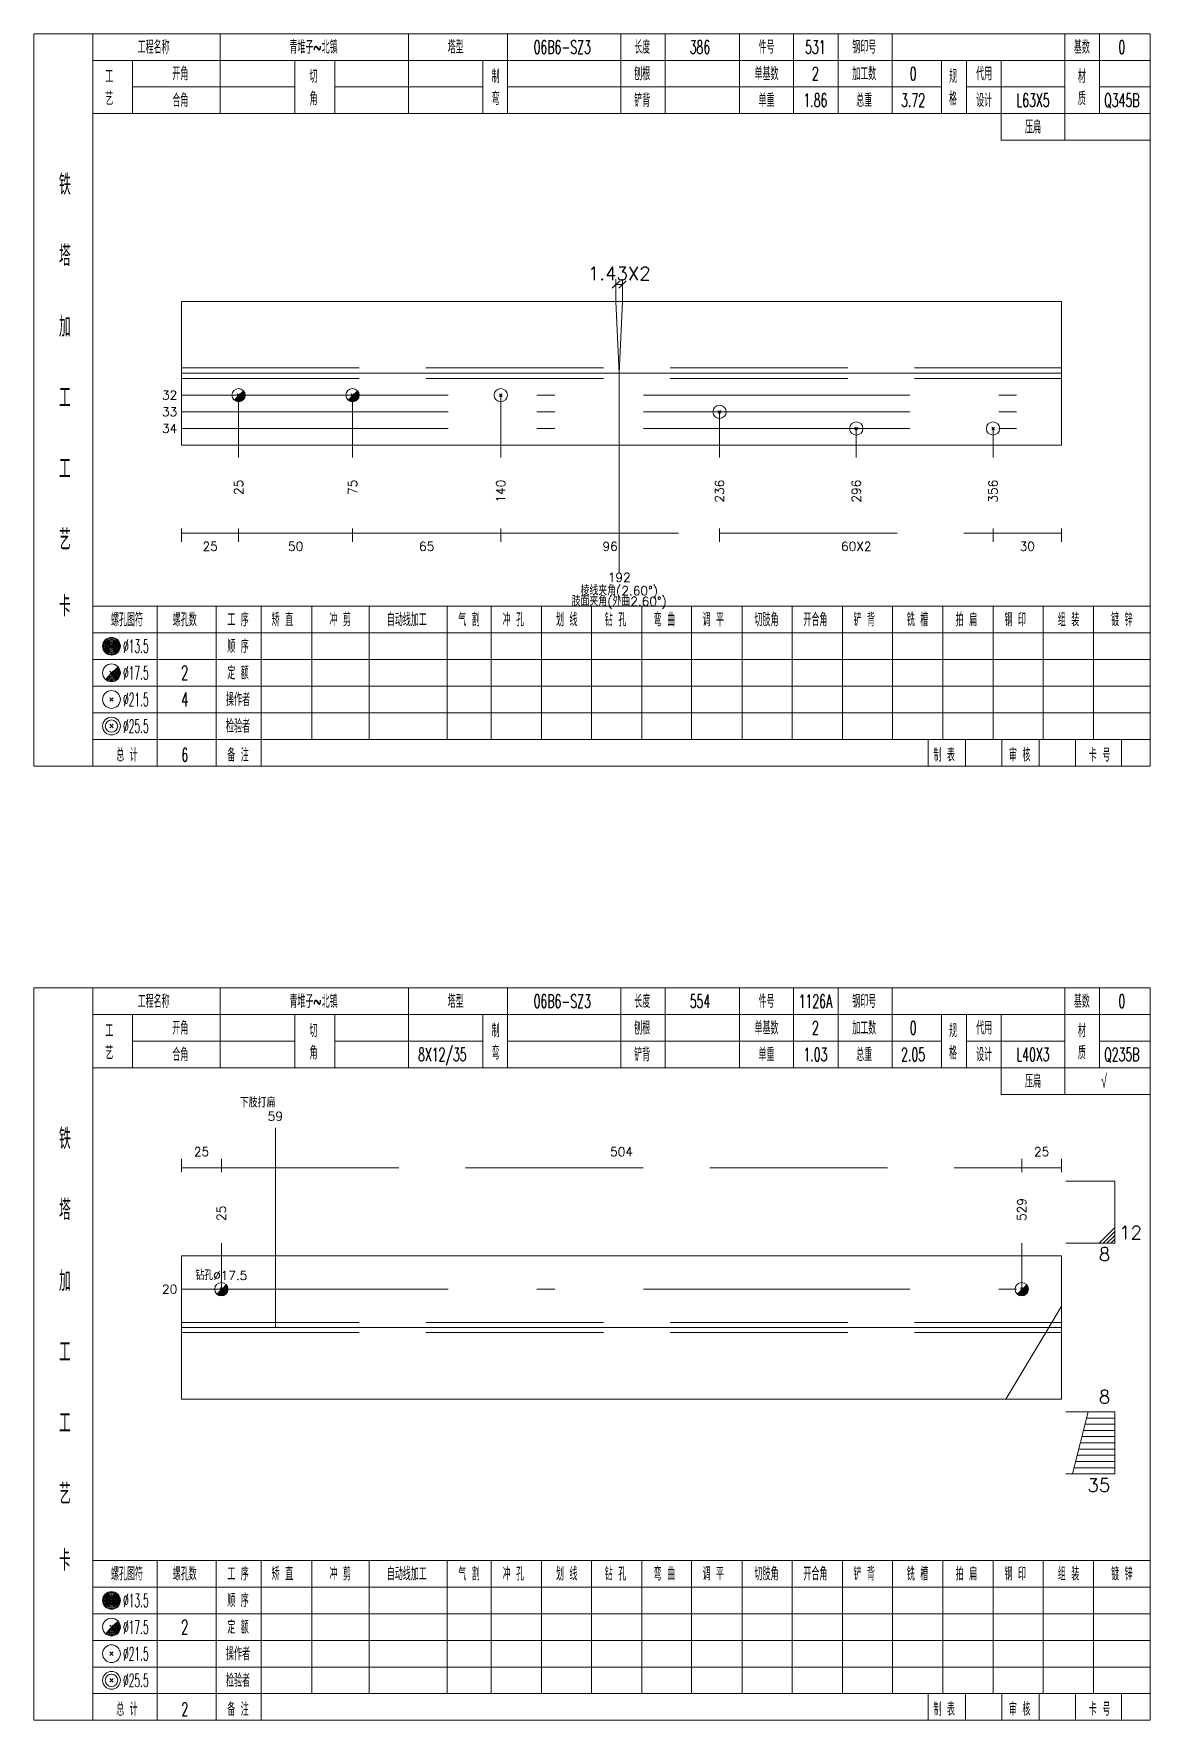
# Model space of a CAD drawing. Extents: x 0 to 30090, y 0 to 380.
# Drawn here: x 20495.2 to 20746.6, y 0 to 380 of the extents above; entities that cross this region are included whole.
import ezdxf
from ezdxf.enums import TextEntityAlignment as Align

# ---------------------------------------------------------------- set-up
doc = ezdxf.new("R2010")
doc.units = 0
doc.header["$LTSCALE"] = 20
doc.header["$MEASUREMENT"] = 0
for name, pattern in [('一点画线', [5.2, 3, -1, 0.2, -1]), ('制弯线', [5.9, 4, -0.5, 0.2, -0.5, 0.2, -0.5]), ('虚线', [2.75, 2, -0.75])]:
    doc.linetypes.add(name, pattern=pattern)
doc.layers.get('0').update_dxf_attribs({"linetype": 'CONTINUOUS', "lineweight": 25})
for name, color, linetype, lineweight in [('1', 7, 'CONTINUOUS', 25), ('2', 7, 'CONTINUOUS', 25), ('4', 7, 'CONTINUOUS', 25), ('5', 7, 'CONTINUOUS', 25)]:
    doc.layers.add(name, color=color, linetype=linetype, lineweight=lineweight)
doc.styles.get("Standard").update_dxf_attribs({"font": 'simplex', "width": 0.7, "bigfont": 'gbhzfs.shx'})

# ---------------------------------------------------------------- blocks, each defined once
blk = doc.blocks.new('孔17.5')
at = {"layer": '5', "color": 7, "linetype": 'Continuous', "lineweight": 13}
for p, q in [((-0.2, -0.2), (0.2, 0.2)), ((-0.2, 0.2), (0.2, -0.2))]:
    blk.add_line(p, q, dxfattribs=at)
blk.add_circle((0, 0), 1, dxfattribs=at)
for radius in [0.9, 0.8, 0.7, 0.6, 0.5, 0.4, 0.3, 0.2, 0.1]:
    blk.add_arc((0, 0), radius, 225, 45, dxfattribs=at)
blk = doc.blocks.new('孔21.5')
at = {"layer": '5', "color": 7, "linetype": 'Continuous', "lineweight": 13}
for p, q in [((-0.2, -0.2), (0.2, 0.2)), ((-0.2, 0.2), (0.2, -0.2))]:
    blk.add_line(p, q, dxfattribs=at)
blk.add_circle((0, 0), 1, dxfattribs=at)

msp = doc.modelspace()

# ---------------------------------------------------------------- linework, layer by layer
at = {"color": 7, "linetype": 'Continuous', "lineweight": 13}
for p, q in [((20627.15, 324.34), (20625.45, 322.64)), ((20626.3, 319.69), (20626.3, 324.69)), ((20626.3, 323.49), (20627.77, 323.49)), ((20628.62, 324.34), (20626.92, 322.64)), ((20627.77, 319.69), (20627.77, 324.69)), ((20541.33, 298.56), (20541.33, 284.5)), ((20566.99, 298.56), (20566.99, 284.5)), ((20600.35, 298.56), (20600.35, 284.5)), ((20649.62, 294.81), (20649.62, 284.5)), ((20680.41, 291.06), (20680.41, 284.5)), ((20711.2, 291.06), (20711.2, 284.5)), ((20738.6, 121.5), (20727.6, 121.5)), ((20738.6, 107.5), (20738.6, 121.5)), ((20735.1, 107.5), (20738.6, 111)), ((20537.44, 97.12), (20537.44, 107.5)), ((20717.66, 97.12), (20717.66, 107.5)), ((20738.6, 107.5), (20727.6, 107.5)), ((20735.98, 107.5), (20738.6, 110.12)), ((20736.85, 107.5), (20738.6, 109.25)), ((20737.73, 107.5), (20738.6, 108.38)), ((20726.6, 93.34), (20723.74, 88.5)), ((20723.74, 88.5), (20714.08, 72.38)), ((20738.6, 69.5), (20727.6, 69.5)), ((20732.6, 69.5), (20729.1, 55.5)), ((20738.6, 69.5), (20738.6, 55.5)), ((20738.6, 65.3), (20731.55, 65.3)), ((20738.6, 66.7), (20731.9, 66.7)), ((20738.6, 68.1), (20732.25, 68.1)), ((20738.6, 61.1), (20730.5, 61.1)), ((20738.6, 62.5), (20730.85, 62.5)), ((20738.6, 63.9), (20731.2, 63.9)), ((20738.6, 58.3), (20729.8, 58.3)), ((20738.6, 59.7), (20730.15, 59.7)), ((20738.6, 55.5), (20727.6, 55.5)), ((20738.6, 56.9), (20729.45, 56.9))]:
    msp.add_line(p, q, dxfattribs=at)
at = {"color": 7, "linetype": 'Continuous', "lineweight": 18}
for p, q in [((20528.5, 319.69), (20528.5, 287.31)), ((20528.5, 319.69), (20726.6, 319.69)), ((20726.6, 319.69), (20726.6, 287.31)), ((20528.5, 303.5), (20726.6, 303.5)), ((20528.5, 104.62), (20528.5, 72.38)), ((20528.5, 104.62), (20726.6, 104.62)), ((20726.6, 104.62), (20726.6, 72.38)), ((20528.5, 88.5), (20726.6, 88.5))]:
    msp.add_line(p, q, dxfattribs=at)
at = {"color": 190, "linetype": '制弯线', "lineweight": 13}
for q in [(20626.3, 319.69), (20627.77, 319.69), (20627.04, 258.5)]:
    msp.add_line((20627.04, 303.5), q, dxfattribs=at)
at = {"color": 1, "linetype": '虚线', "lineweight": 18}
for p, q in [((20528.5, 304.69), (20726.6, 304.69)), ((20528.5, 302.31), (20726.6, 302.31)), ((20528.5, 89.62), (20726.6, 89.62)), ((20528.5, 87.38), (20726.6, 87.38))]:
    msp.add_line(p, q, dxfattribs=at)
at = {"color": 3, "linetype": '一点画线', "lineweight": 13}
for p, q in [((20528.5, 298.56), (20726.6, 298.56)), ((20528.5, 294.81), (20726.6, 294.81)), ((20528.5, 291.06), (20726.6, 291.06)), ((20528.5, 97.12), (20726.6, 97.12))]:
    msp.add_line(p, q, dxfattribs=at)
at = {"color": 8, "linetype": '虚线', "lineweight": 9}
for p, q in [((20528.5, 268.5), (20528.5, 265.5)), ((20528.5, 267.5), (20541.33, 267.5)), ((20541.33, 268.5), (20541.33, 265.5)), ((20541.33, 268.5), (20541.33, 265.5)), ((20541.33, 267.5), (20566.99, 267.5)), ((20566.99, 268.5), (20566.99, 265.5)), ((20566.99, 268.5), (20566.99, 265.5)), ((20566.99, 267.5), (20600.35, 267.5)), ((20600.35, 268.5), (20600.35, 265.5)), ((20600.35, 268.5), (20600.35, 265.5)), ((20600.35, 267.5), (20649.62, 267.5)), ((20649.62, 268.5), (20649.62, 265.5)), ((20649.62, 268.5), (20649.62, 265.5)), ((20649.62, 267.5), (20711.2, 267.5)), ((20711.2, 268.5), (20711.2, 265.5)), ((20711.2, 268.5), (20711.2, 265.5)), ((20711.2, 267.5), (20726.6, 267.5)), ((20726.6, 268.5), (20726.6, 265.5)), ((20528.5, 123.5), (20528.5, 126.5)), ((20537.44, 123.5), (20537.44, 126.5)), ((20537.44, 123.5), (20537.44, 126.5)), ((20717.66, 123.5), (20717.66, 126.5)), ((20717.66, 123.5), (20717.66, 126.5)), ((20726.6, 123.5), (20726.6, 126.5)), ((20528.5, 124.5), (20537.44, 124.5)), ((20537.44, 124.5), (20717.66, 124.5)), ((20717.66, 124.5), (20726.6, 124.5))]:
    msp.add_line(p, q, dxfattribs=at)
at = {"layer": '1', "color": 7, "linetype": 'Continuous', "lineweight": 18}
for p, q in [((20528.5, 287.31), (20726.6, 287.31)), ((20528.5, 72.38), (20726.6, 72.38))]:
    msp.add_line(p, q, dxfattribs=at)
at = {"layer": '2', "color": 7, "linetype": 'Continuous', "lineweight": 13}
msp.add_line((20549.6, 88.5), (20549.6, 133.5), dxfattribs=at)
at = {"layer": '4', "color": 1, "linetype": 'Continuous', "lineweight": 18}
for p, q in [((20508.5, 215), (20508.5, 380)), ((20537.2, 362), (20537.2, 380)), ((20579.6, 362), (20579.6, 380)), ((20601.9, 362), (20601.9, 380)), ((20627.4, 362), (20627.4, 380)), ((20637.4, 362), (20637.4, 380)), ((20654.1, 362), (20654.1, 380)), ((20666.3, 362), (20666.3, 380)), ((20676.3, 362), (20676.3, 380)), ((20688.5, 362), (20688.5, 380)), ((20727.4, 356), (20727.4, 380)), ((20735.2, 362), (20735.2, 380)), ((20508.5, 374), (20746.6, 374)), ((20517.4, 362), (20517.4, 374)), ((20554, 362), (20554, 374)), ((20563, 362), (20563, 374)), ((20596.3, 362), (20596.3, 374)), ((20699.6, 362), (20699.6, 374)), ((20705.2, 362), (20705.2, 374)), ((20713, 356), (20713, 374)), ((20517.4, 368), (20554, 368)), ((20563, 368), (20596.3, 368)), ((20601.9, 368), (20699.6, 368)), ((20705.2, 368), (20727.4, 368)), ((20735.2, 368), (20746.6, 368)), ((20508.5, 362), (20746.6, 362)), ((20713, 356), (20746.6, 356)), ((20508.5, 251), (20746.6, 251)), ((20523, 215), (20523, 251)), ((20536.3, 215), (20536.3, 251)), ((20546.4, 215), (20546.4, 251)), ((20557.8, 221), (20557.8, 251)), ((20570.7, 221), (20570.7, 251)), ((20588.3, 221), (20588.3, 251)), ((20598.2, 221), (20598.2, 251)), ((20609.5, 221), (20609.5, 251)), ((20620.8, 221), (20620.8, 251)), ((20632.1, 221), (20632.1, 251)), ((20643.3, 221), (20643.3, 251)), ((20654.7, 221), (20654.7, 251)), ((20666, 221), (20666, 251)), ((20677.3, 221), (20677.3, 251)), ((20688.6, 221), (20688.6, 251)), ((20699.9, 221), (20699.9, 251)), ((20711.2, 221), (20711.2, 251)), ((20722.5, 221), (20722.5, 251)), ((20733.8, 221), (20733.8, 251)), ((20508.5, 245), (20746.6, 245)), ((20508.5, 239), (20746.6, 239)), ((20508.5, 233), (20746.6, 233)), ((20508.5, 227), (20746.6, 227)), ((20508.5, 221), (20746.6, 221)), ((20696.6, 215), (20696.6, 221)), ((20705, 215), (20705, 221)), ((20713.2, 215), (20713.2, 221)), ((20721.6, 215), (20721.6, 221)), ((20729.8, 215), (20729.8, 221)), ((20740.1, 215), (20740.1, 221)), ((20508.5, 0), (20508.5, 165)), ((20537.2, 147), (20537.2, 165)), ((20579.6, 147), (20579.6, 165)), ((20601.9, 147), (20601.9, 165)), ((20627.4, 147), (20627.4, 165)), ((20637.4, 147), (20637.4, 165)), ((20654.1, 147), (20654.1, 165)), ((20666.3, 147), (20666.3, 165)), ((20676.3, 147), (20676.3, 165)), ((20688.5, 147), (20688.5, 165)), ((20727.4, 141), (20727.4, 165)), ((20735.2, 147), (20735.2, 165)), ((20508.5, 159), (20746.6, 159)), ((20517.4, 147), (20517.4, 159)), ((20554, 147), (20554, 159)), ((20563, 147), (20563, 159)), ((20596.3, 147), (20596.3, 159)), ((20699.6, 147), (20699.6, 159)), ((20705.2, 147), (20705.2, 159)), ((20713, 141), (20713, 159)), ((20517.4, 153), (20554, 153)), ((20563, 153), (20596.3, 153)), ((20601.9, 153), (20699.6, 153)), ((20705.2, 153), (20727.4, 153)), ((20735.2, 153), (20746.6, 153)), ((20508.5, 147), (20746.6, 147)), ((20713, 141), (20746.6, 141)), ((20508.5, 36), (20746.6, 36)), ((20523, 0), (20523, 36)), ((20536.3, 0), (20536.3, 36)), ((20546.4, 0), (20546.4, 36)), ((20557.8, 6), (20557.8, 36)), ((20570.7, 6), (20570.7, 36)), ((20588.3, 6), (20588.3, 36)), ((20598.2, 6), (20598.2, 36)), ((20609.5, 6), (20609.5, 36)), ((20620.8, 6), (20620.8, 36)), ((20632.1, 6), (20632.1, 36)), ((20643.3, 6), (20643.3, 36)), ((20654.7, 6), (20654.7, 36)), ((20666, 6), (20666, 36)), ((20677.3, 6), (20677.3, 36)), ((20688.6, 6), (20688.6, 36)), ((20699.9, 6), (20699.9, 36)), ((20711.2, 6), (20711.2, 36)), ((20722.5, 6), (20722.5, 36)), ((20733.8, 6), (20733.8, 36)), ((20508.5, 30), (20746.6, 30)), ((20508.5, 24), (20746.6, 24)), ((20508.5, 18), (20746.6, 18)), ((20508.5, 12), (20746.6, 12)), ((20508.5, 6), (20746.6, 6)), ((20696.6, 0), (20696.6, 6)), ((20705, 0), (20705, 6)), ((20713.2, 0), (20713.2, 6)), ((20721.6, 0), (20721.6, 6)), ((20729.8, 0), (20729.8, 6)), ((20740.1, 0), (20740.1, 6))]:
    msp.add_line(p, q, dxfattribs=at)
at = {"layer": '4', "color": 7, "linetype": 'Continuous', "lineweight": 13}
for p, q in [((20512.5, 241.8), (20512.9, 242.2)), ((20512.9, 241.8), (20512.5, 242.2)), ((20512.3, 235.6), (20513.1, 236.4)), ((20512.3, 236.4), (20513.1, 235.6)), ((20512.3, 229.6), (20513.1, 230.4)), ((20512.3, 230.4), (20513.1, 229.6)), ((20512.3, 223.6), (20513.1, 224.4)), ((20512.3, 224.4), (20513.1, 223.6)), ((20512.5, 26.8), (20512.9, 27.2)), ((20512.9, 26.8), (20512.5, 27.2)), ((20512.3, 20.6), (20513.1, 21.4)), ((20512.3, 21.4), (20513.1, 20.6)), ((20512.3, 14.6), (20513.1, 15.4)), ((20512.3, 15.4), (20513.1, 14.6)), ((20512.3, 8.6), (20513.1, 9.4)), ((20512.3, 9.4), (20513.1, 8.6))]:
    msp.add_line(p, q, dxfattribs=at)
at = {"layer": '4', "color": 1, "linetype": 'Continuous', "lineweight": 18}
for points in [[(20495.2, 380), (20495.2, 215), (20746.6, 215), (20746.6, 380)], [(20495.2, 165), (20495.2, 0), (20746.6, 0), (20746.6, 165)]]:
    msp.add_lwpolyline(points, close=True, dxfattribs=at)
at = {"layer": '4', "color": 7, "linetype": 'Continuous', "lineweight": 13}
for centre, radius in [((20512.7, 242), 2), ((20512.7, 242), 1.8), ((20512.7, 242), 1.6), ((20512.7, 242), 1.4), ((20512.7, 242), 1.2), ((20512.7, 242), 1), ((20512.7, 242), 0.8), ((20512.7, 242), 0.6), ((20512.7, 242), 0.4), ((20512.7, 242), 0.2), ((20512.7, 236), 2), ((20512.7, 230), 2), ((20512.7, 224), 2), ((20512.7, 224), 1.4), ((20512.7, 27), 2), ((20512.7, 27), 1.8), ((20512.7, 27), 1.6), ((20512.7, 27), 1.4), ((20512.7, 27), 1.2), ((20512.7, 27), 1), ((20512.7, 27), 0.8), ((20512.7, 27), 0.6), ((20512.7, 27), 0.4), ((20512.7, 27), 0.2), ((20512.7, 21), 2), ((20512.7, 15), 2), ((20512.7, 9), 2), ((20512.7, 9), 1.4)]:
    msp.add_circle(centre, radius, dxfattribs=at)
for centre, radius in [((20512.7, 236), 1.8), ((20512.7, 236), 1.6), ((20512.7, 236), 1.4), ((20512.7, 236), 1.2), ((20512.7, 236), 1), ((20512.7, 236), 0.8), ((20512.7, 236), 0.6), ((20512.7, 236), 0.4), ((20512.7, 236), 0.2), ((20512.7, 21), 1.8), ((20512.7, 21), 1.6), ((20512.7, 21), 1.4), ((20512.7, 21), 1.2), ((20512.7, 21), 1), ((20512.7, 21), 0.8), ((20512.7, 21), 0.6), ((20512.7, 21), 0.4), ((20512.7, 21), 0.2)]:
    msp.add_arc(centre, radius, 225, 45, dxfattribs=at)

# ---------------------------------------------------------------- block references
at = {"color": 7, "linetype": 'Continuous', "lineweight": 13, "xscale": 1.5, "yscale": 1.5, "zscale": 1.5}
for p in [(20537.44, 97.12), (20717.66, 97.12)]:
    msp.add_blockref('孔17.5', p, dxfattribs=at)
at = {"layer": '1', "color": 7, "linetype": 'Continuous', "lineweight": 13, "xscale": 1.5, "yscale": 1.5, "zscale": 1.5}
for name, p in [('孔17.5', (20541.33, 298.56)), ('孔17.5', (20566.99, 298.56)), ('孔21.5', (20600.35, 298.56)), ('孔21.5', (20649.62, 294.81)), ('孔21.5', (20680.41, 291.06)), ('孔21.5', (20711.2, 291.06))]:
    msp.add_blockref(name, p, dxfattribs=at)

# ---------------------------------------------------------------- texts
at = {"color": 7, "linetype": 'Continuous', "lineweight": 13}
for s, height, p in [('1.43X2', 3, (20627.04, 325.99)), ('棱线夹角(2.60%%d)', 2, (20627.04, 254.5))]:
    msp.add_text(s, height=height, dxfattribs=at).set_placement(p, align=Align.MIDDLE_CENTER)
for s, p in [('32', (20527.5, 298.56)), ('33', (20527.5, 294.81)), ('34', (20527.5, 291.06)), ('20', (20527.5, 97.12))]:
    msp.add_text(s, height=2, dxfattribs=at).set_placement(p, align=Align.MIDDLE_RIGHT)
at = {"color": 8, "linetype": 'Continuous', "lineweight": 9}
for s, p in [('25', (20534.92, 265.5)), ('50', (20554.16, 265.5)), ('65', (20583.67, 265.5)), ('96', (20624.98, 265.5)), ('60X2', (20680.41, 265.5)), ('30', (20718.9, 265.5))]:
    msp.add_text(s, height=2, dxfattribs=at).set_placement(p, align=Align.TOP_CENTER)
at = {"color": 7, "linetype": 'Continuous', "lineweight": 13}
msp.add_text('192', height=2, dxfattribs=at).set_placement((20627.04, 258.5), align=Align.TOP_CENTER)
for s, p in [('肢面夹角(外曲2.60%%d)', (20627.04, 250.5)), ('钻孔%%c17.5', (20537.44, 98.62))]:
    msp.add_text(s, height=2, dxfattribs=at).set_placement(p, align=Align.BOTTOM_CENTER)
at = {"color": 8, "linetype": 'Continuous', "lineweight": 9}
for s, p in [('25', (20532.97, 126.5)), ('504', (20627.55, 126.5)), ('25', (20722.13, 126.5))]:
    msp.add_text(s, height=2, dxfattribs=at).set_placement(p, align=Align.BOTTOM_CENTER)
at = {"color": 7, "linetype": 'Continuous', "lineweight": 13}
for s, p in [('25', (20537.44, 112.5)), ('529', (20717.66, 112.5))]:
    msp.add_text(s, height=2, rotation=90, dxfattribs=at).set_placement(p, align=Align.MIDDLE_LEFT)
msp.add_text('12', height=3, dxfattribs=at).set_placement((20739.6, 107.5), align=Align.BOTTOM_LEFT)
for s, p in [('8', (20737.6, 106.5)), ('35', (20737.6, 54.5))]:
    msp.add_text(s, height=3, dxfattribs=at).set_placement(p, align=Align.TOP_RIGHT)
msp.add_text('8', height=3, dxfattribs=at).set_placement((20737.6, 70.5), align=Align.BOTTOM_RIGHT)
at = {"layer": '1', "color": 7, "linetype": 'Continuous', "lineweight": 13}
for s, p in [('25', (20541.33, 279.5)), ('75', (20566.99, 279.5)), ('140', (20600.35, 279.5)), ('236', (20649.62, 279.5)), ('296', (20680.41, 279.5)), ('356', (20711.2, 279.5))]:
    msp.add_text(s, height=2, rotation=90, dxfattribs=at).set_placement(p, align=Align.MIDDLE_RIGHT)
at = {"layer": '2', "color": 7, "linetype": 'Continuous', "lineweight": 13}
for s, p in [('下肢打扁', (20545.6, 137.5)), ('59', (20549.6, 134.5))]:
    msp.add_text(s, height=2, dxfattribs=at).set_placement(p, align=Align.BOTTOM_CENTER)
at = {"layer": '4', "color": 1, "linetype": 'Continuous', "lineweight": 13}
for s, height, width, p in [('工程名称', 3, 0.6, (20522.2, 377)), ('青堆子~北镇', 3, 0.6, (20558.2, 377)), ('塔型', 3, 0.6, (20590.2, 377)), ('06B6-SZ3', 3, 0.6, (20614.2, 377)), ('长度', 3, 0.6, (20632.2, 377)), ('386', 3, 0.6, (20645.2, 377)), ('件号', 3, 0.6, (20660.2, 377)), ('531', 3, 0.6, (20671.2, 377)), ('钢印号', 3, 0.6, (20682.2, 377)), ('基数', 3, 0.6, (20731.2, 377)), ('0', 3, 0.6, (20740.2, 377)), ('开角', 3, 0.6, (20528.2, 371)), ('刨根', 3, 0.6, (20632.2, 371)), ('单基数', 3, 0.6, (20660.2, 371)), ('2', 3, 0.6, (20671.2, 371)), ('加工数', 3, 0.6, (20682.2, 371)), ('0', 3, 0.6, (20693.2, 371)), ('代用', 3, 0.6, (20709.2, 371)), ('工', 3, 0.6, (20512.2, 370.4)), ('切', 3, 0.6, (20558.2, 370.4)), ('制', 3, 0.6, (20599.2, 370.4)), ('规', 3, 0.6, (20702.2, 370.4)), ('材', 3, 0.6, (20731.2, 370.4)), ('艺', 3, 0.6, (20512.2, 365.4)), ('合角', 3, 0.6, (20528.2, 365)), ('角', 3, 0.6, (20558.2, 365.4)), ('弯', 3, 0.6, (20599.2, 365.4)), ('铲背', 3, 0.6, (20632.2, 365)), ('单重', 3, 0.6, (20660.2, 365)), ('1.86', 3, 0.6, (20671.2, 365)), ('总重', 3, 0.6, (20682.2, 365)), ('3.72', 3, 0.6, (20693.2, 365)), ('格', 3, 0.6, (20702.2, 365.4)), ('设计', 3, 0.6, (20709.2, 365)), ('L63X5', 3, 0.6, (20720.2, 365)), ('质', 3, 0.6, (20731.2, 365.4)), ('Q345B', 3, 0.6, (20740.2, 365)), ('压扁', 3, 0.6, (20720.2, 359)), ('铁', 4.6, 0.8, (20502.2, 346)), ('塔', 4.6, 0.8, (20502.2, 330)), ('加', 4.6, 0.8, (20502.2, 314)), ('工', 4.6, 0.8, (20502.2, 298)), ('工', 4.6, 0.8, (20502.2, 282)), ('艺', 4.6, 0.8, (20502.2, 266)), ('卡', 4.6, 0.8, (20502.2, 251)), ('螺孔图符', 3, 0.6, (20516.2, 248)), ('螺孔数', 3, 0.6, (20529.2, 248)), ('工 序', 3, 0.6, (20541.2, 248)), ('矫 直', 3, 0.6, (20551.2, 248)), ('冲 剪', 3, 0.6, (20564.2, 248)), ('自动线加工', 3, 0.6, (20579.2, 248)), ('气 割', 3, 0.6, (20593.2, 248)), ('冲 孔', 3, 0.6, (20603.2, 248)), ('划 线', 3, 0.6, (20615.2, 248)), ('钻 孔', 3, 0.6, (20626.2, 248)), ('弯 曲', 3, 0.6, (20637.2, 248)), ('调 平', 3, 0.6, (20648.2, 248)), ('切肢角', 3, 0.6, (20660.2, 248)), ('开合角', 3, 0.6, (20671.2, 248)), ('铲 背', 3, 0.6, (20682.2, 248)), ('铣 槽', 3, 0.6, (20694.2, 248)), ('拍 扁', 3, 0.6, (20705.2, 248)), ('钢 印', 3, 0.6, (20716.2, 248)), ('组 装', 3, 0.6, (20728.2, 248)), ('镀 锌', 3, 0.6, (20740.2, 248)), ('%%C13.5', 3, 0.5, (20518.2, 242)), ('顺 序', 3, 0.6, (20541.2, 242)), ('%%C17.5', 3, 0.5, (20518.2, 236)), ('2', 3.2, 0.6, (20529.2, 236)), ('定 额', 3, 0.6, (20541.2, 236)), ('操作者', 3, 0.6, (20541.2, 230)), ('%%C21.5', 3, 0.5, (20518.2, 230)), ('4', 3.2, 0.6, (20529.2, 230)), ('%%C25.5', 3, 0.5, (20518.2, 224)), ('检验者', 3, 0.6, (20541.2, 224)), ('总 计', 3, 0.6, (20516.2, 217.5)), ('6', 3, 0.6, (20529.2, 217.5)), ('备 注', 3, 0.6, (20541.2, 217.5)), ('制 表', 3, 0.6, (20700.2, 217.5)), ('审 核', 3, 0.6, (20717.2, 217.5)), ('卡 号', 3, 0.6, (20735.2, 217.5)), ('工程名称', 3, 0.6, (20522.2, 162)), ('青堆子~北镇', 3, 0.6, (20558.2, 162)), ('塔型', 3, 0.6, (20590.2, 162)), ('06B6-SZ3', 3, 0.6, (20614.2, 162)), ('长度', 3, 0.6, (20632.2, 162)), ('554', 3, 0.6, (20645.2, 162)), ('件号', 3, 0.6, (20660.2, 162)), ('1126A', 3, 0.6, (20671.2, 162)), ('钢印号', 3, 0.6, (20682.2, 162)), ('基数', 3, 0.6, (20731.2, 162)), ('0', 3, 0.6, (20740.2, 162)), ('工', 3, 0.6, (20512.2, 155.4)), ('开角', 3, 0.6, (20528.2, 156)), ('切', 3, 0.6, (20558.2, 155.4)), ('制', 3, 0.6, (20599.2, 155.4)), ('刨根', 3, 0.6, (20632.2, 156)), ('单基数', 3, 0.6, (20660.2, 156)), ('2', 3, 0.6, (20671.2, 156)), ('加工数', 3, 0.6, (20682.2, 156)), ('0', 3, 0.6, (20693.2, 156)), ('规', 3, 0.6, (20702.2, 155.4)), ('代用', 3, 0.6, (20709.2, 156)), ('材', 3, 0.6, (20731.2, 155.4)), ('艺', 3, 0.6, (20512.2, 150.4)), ('角', 3, 0.6, (20558.2, 150.4)), ('8X12/35', 3, 0.6, (20587.2, 150)), ('弯', 3, 0.6, (20599.2, 150.4)), ('格', 3, 0.6, (20702.2, 150.4)), ('质', 3, 0.6, (20731.2, 150.4)), ('合角', 3, 0.6, (20528.2, 150)), ('铲背', 3, 0.6, (20632.2, 150)), ('单重', 3, 0.6, (20660.2, 150)), ('1.03', 3, 0.6, (20671.2, 150)), ('总重', 3, 0.6, (20682.2, 150)), ('2.05', 3, 0.6, (20693.2, 150)), ('设计', 3, 0.6, (20709.2, 150)), ('L40X3', 3, 0.6, (20720.2, 150)), ('Q235B', 3, 0.6, (20740.2, 150)), ('压扁', 3, 0.6, (20720.2, 144)), ('√', 3, 0.6, (20736.2, 144)), ('铁', 4.6, 0.8, (20502.2, 131)), ('塔', 4.6, 0.8, (20502.2, 115)), ('加', 4.6, 0.8, (20502.2, 99)), ('工', 4.6, 0.8, (20502.2, 83)), ('工', 4.6, 0.8, (20502.2, 67)), ('艺', 4.6, 0.8, (20502.2, 51)), ('卡', 4.6, 0.8, (20502.2, 36)), ('螺孔图符', 3, 0.6, (20516.2, 33)), ('螺孔数', 3, 0.6, (20529.2, 33)), ('工 序', 3, 0.6, (20541.2, 33)), ('矫 直', 3, 0.6, (20551.2, 33)), ('冲 剪', 3, 0.6, (20564.2, 33)), ('自动线加工', 3, 0.6, (20579.2, 33)), ('气 割', 3, 0.6, (20593.2, 33)), ('冲 孔', 3, 0.6, (20603.2, 33)), ('划 线', 3, 0.6, (20615.2, 33)), ('钻 孔', 3, 0.6, (20626.2, 33)), ('弯 曲', 3, 0.6, (20637.2, 33)), ('调 平', 3, 0.6, (20648.2, 33)), ('切肢角', 3, 0.6, (20660.2, 33)), ('开合角', 3, 0.6, (20671.2, 33)), ('铲 背', 3, 0.6, (20682.2, 33)), ('铣 槽', 3, 0.6, (20694.2, 33)), ('拍 扁', 3, 0.6, (20705.2, 33)), ('钢 印', 3, 0.6, (20716.2, 33)), ('组 装', 3, 0.6, (20728.2, 33)), ('镀 锌', 3, 0.6, (20740.2, 33)), ('%%C13.5', 3, 0.5, (20518.2, 27)), ('顺 序', 3, 0.6, (20541.2, 27)), ('定 额', 3, 0.6, (20541.2, 21)), ('%%C17.5', 3, 0.5, (20518.2, 21)), ('2', 3.2, 0.6, (20529.2, 21)), ('%%C21.5', 3, 0.5, (20518.2, 15)), ('操作者', 3, 0.6, (20541.2, 15)), ('%%C25.5', 3, 0.5, (20518.2, 9)), ('检验者', 3, 0.6, (20541.2, 9)), ('总 计', 3, 0.6, (20516.2, 2.5)), ('2', 3, 0.6, (20529.2, 2.5)), ('备 注', 3, 0.6, (20541.2, 2.5)), ('制 表', 3, 0.6, (20700.2, 2.5)), ('审 核', 3, 0.6, (20717.2, 2.5)), ('卡 号', 3, 0.6, (20735.2, 2.5))]:
    msp.add_text(s, height=height, dxfattribs=dict(at, width=width)).set_placement(p, align=Align.MIDDLE_CENTER)

doc.saveas('drawing.dxf')
